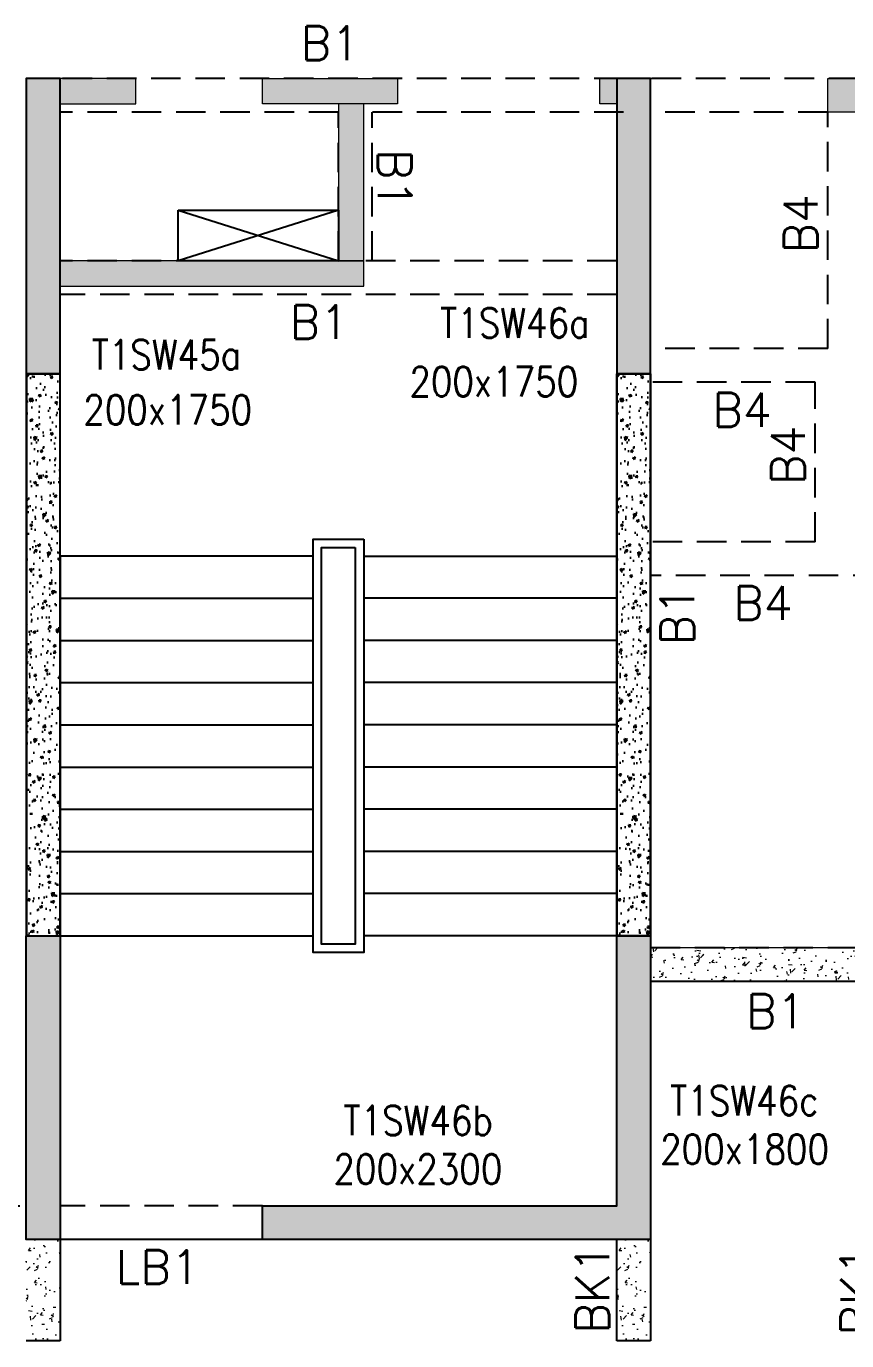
# Model space of a CAD drawing. Header units: millimetres. Extents: x 1078357 to 2594950, y -4969473 to -4636555.
# Drawn here: x 1119753 to 1124616, y -4672421 to -4664632 of the extents above; entities that cross this region are included whole.
import ezdxf

# ---------------------------------------------------------------- set-up
doc = ezdxf.new("R2010")
doc.units = ezdxf.units.MM
doc.linetypes.add('CONTINOUS', pattern=[0])
doc.linetypes.add('HIDDEN', pattern=[0.375, 0.25, -0.125])
for name, color, linetype in [('B-200x300', 212, 'HIDDEN'), ('B-200x650', 241, 'HIDDEN'), ('DC BEAM NO.', 7, 'Continuous'), ('DROP SLAB', 8, 'Continuous'), ('NON STR. RCC WALL', 6, 'Continuous'), ('S-COLUMN_SHEAR WALL', 1, 'Continuous'), ('S-STAIR', 8, 'Continuous')]:
    doc.layers.add(name, color=color, linetype=linetype)
for name, color, linetype, lineweight in [('COL. NO.', 30, 'Continuous', 25), ('COL. SIZE', 7, 'Continuous', 25), ('RCC UPSTAND', 43, 'Continuous', 30), ('S-NON STR RCC WALL', 8, 'Continuous', 0)]:
    doc.layers.add(name, color=color, linetype=linetype, lineweight=lineweight)
doc.styles.add('ROMANS', font='romans.shx', dxfattribs={"width": 0.85})

msp = doc.modelspace()

# ---------------------------------------------------------------- hatches: boundary and pattern name
at = {"layer": 'RCC UPSTAND'}
h = msp.add_hatch(dxfattribs=at)
h.set_pattern_fill('AR-CONC', color=8, scale=20, angle=180)
h.set_pattern_definition([(230, (3656596.72, -7879637.08), (-143.4520365, 12.550427), [15, -165]), (175, (3656596.72, -7879637.08), (27.7502667, -150.438427), [12, -132]), (280.4514445, (3656584.77, -7879636.03), (-115.7017693, -137.887998), [12.7480384, -140.2284224]), (226.1842, (3656596.72, -7879677.08), (-213.448266, 33.103856), [22.5, -247.5]), (276.6356355, (3656578.94, -7879674.32), (-186.932389, -194.82372), [19.122068, -210.342752]), (171.184164, (3656596.72, -7879677.08), (-186.932389, -194.82372), [18, -198]), (201, (3656576.72, -7879667.08), (-119.3814104, 80.523778), [15, -165]), (146, (3656576.72, -7879667.08), (-48.6630664, -145.030009), [12, -132]), (251.4514447, (3656566.77, -7879660.37), (-168.0444753, -64.5062306), [12.748038, -140.2284224]), (217.5, (3656596.723, -7879637.08), (-2.43197106, -66.57877077), [0, -130.4, 0, -134, 0, -132.5]), (187.5, (3656596.72, -7879637.08), (-52.6139075, -78.8823424), [0, -76.4, 0, -127.4, 0, -50.5]), (147.5, (3656641.323, -7879637.08), (-106.7644872, 4.51097435), [0, -50, 0, -156, 0, -207]), (137.5, (3656661.32, -7879637.08), (-116.6372339, -20.0209965), [0, -65, 0, -103.6, 0, -147])])
h.paths.add_polyline_path([(1119953.5, -4670021.2), (1119953.5, -4666691.2), (1119754.1, -4666691.2), (1119754.1, -4670021.2)])
h = msp.add_hatch(dxfattribs=at)
h.set_pattern_fill('AR-CONC', color=8, scale=20, angle=180)
h.set_pattern_definition([(230, (3660096.72, -7879637.08), (-143.4520365, 12.550427), [15, -165]), (175, (3660096.72, -7879637.08), (27.7502667, -150.438427), [12, -132]), (280.4514445, (3660084.77, -7879636.03), (-115.7017693, -137.887998), [12.7480384, -140.2284224]), (226.1842, (3660096.72, -7879677.08), (-213.448266, 33.103856), [22.5, -247.5]), (276.6356355, (3660078.94, -7879674.32), (-186.932389, -194.82372), [19.122068, -210.342752]), (171.184164, (3660096.72, -7879677.08), (-186.932389, -194.82372), [18, -198]), (201, (3660076.72, -7879667.08), (-119.3814104, 80.523778), [15, -165]), (146, (3660076.72, -7879667.08), (-48.6630664, -145.030009), [12, -132]), (251.4514447, (3660066.77, -7879660.37), (-168.0444753, -64.5062306), [12.748038, -140.2284224]), (217.5, (3660096.723, -7879637.08), (-2.43197106, -66.57877077), [0, -130.4, 0, -134, 0, -132.5]), (187.5, (3660096.72, -7879637.08), (-52.6139075, -78.8823424), [0, -76.4, 0, -127.4, 0, -50.5]), (147.5, (3660141.32, -7879637.08), (-106.7644872, 4.51097435), [0, -50, 0, -156, 0, -207]), (137.5, (3660161.32, -7879637.08), (-116.6372339, -20.0209965), [0, -65, 0, -103.6, 0, -147])])
h.paths.add_polyline_path([(1123453.5, -4670021.2), (1123453.5, -4666691.2), (1123254.1, -4666691.2), (1123254.1, -4670021.2)])
at = {"layer": 'S-COLUMN_SHEAR WALL', "lineweight": 25}
h = msp.add_hatch(color=1, dxfattribs=at)
h.dxf.hatch_style = 1
h.paths.add_polyline_path([(1119953.5, -4666691.2), (1119953.5, -4664941.2), (1119753.5, -4664941.2), (1119753.5, -4666691.2), (1119953.5, -4666691.2)], is_closed=False)
h = msp.add_hatch(color=1, dxfattribs=at)
h.dxf.hatch_style = 1
h.paths.add_polyline_path([(1123253.5, -4664941.3), (1123253.5, -4666691.2), (1123453.5, -4666691.2), (1123453.5, -4664941.3), (1123253.5, -4664941.3)], is_closed=False)
h = msp.add_hatch(color=1, dxfattribs=at)
h.dxf.hatch_style = 1
h.paths.add_polyline_path([(1119953.5, -4671821.2), (1119953.5, -4670021.2), (1119753.5, -4670021.2), (1119753.5, -4671821.2)])
h = msp.add_hatch(color=1, dxfattribs=at)
h.dxf.hatch_style = 1
h.paths.add_polyline_path([(1123453.5, -4671821.3), (1123453.5, -4670021.2), (1123253.5, -4670021.2), (1123253.5, -4671621.3), (1121153.5, -4671621.2), (1121153.5, -4671821.2)])
at = {"layer": 'S-NON STR RCC WALL', "ltscale": 700}
h = msp.add_hatch(dxfattribs=at)
h.set_pattern_fill('AR-CONC', color=256)
h.set_pattern_definition([(230, (2262264.84, -9195836.93), (-182.184669, 15.9390855), [19.05, -209.55]), (175, (2262264.84, -9195836.93), (35.2434214, -191.056845), [15.24, -167.640584]), (280.4514447, (2262249.66, -9195835.6), (-146.941247, -175.117752), [16.190009, -178.0902446]), (226.1842, (2262264.84, -9195887.73), (-271.079041, 42.042328), [28.575, -314.325]), (276.6355576, (2262242.25, -9195884.22), (-237.404134, -247.426125), [24.285023, -267.135608]), (171.184151, (2262264.84, -9195887.73), (-237.404134, -247.426125), [22.859967, -251.459732]), (201, (2262239.44, -9195875.03), (-151.6143913, 102.265198), [19.05, -209.55]), (146, (2262239.44, -9195875.03), (-61.802028, -184.187966), [15.24, -167.64]), (251.451445, (2262226.8, -9195866.5), (-213.416419, -81.922769), [16.190009, -178.0899376]), (217.5, (2262264.84, -9195836.93), (-3.08860325, -84.5550389), [0, -165.608, 0, -170.18, 0, -168.275]), (187.5, (2262264.84, -9195836.93), (-66.8196625, -100.1805748), [0, -97.028, 0, -161.798, 0, -64.135]), (147.5, (2262321.48, -9195836.93), (-135.5905952, 5.728744), [0, -63.5, 0, -198.12, 0, -262.89]), (137.5, (2262346.88, -9195836.93), (-148.1291814, -25.426491), [0, -82.55, 0, -131.572, 0, -186.69])])
h.paths.add_polyline_path([(1121953.4, -4665091.2), (1121153.4, -4665091.2), (1121153.4, -4664941.2), (1121953.4, -4664941.2)])
h.paths.add_polyline_path([(1120403.4, -4664941.2), (1119953.4, -4664941.2), (1119953.4, -4665091.2), (1120403.4, -4665091.2)])
h.paths.add_polyline_path([(1121603.3, -4666021.1), (1121753.4, -4666021.1), (1121753.4, -4665091.2), (1121603.3, -4665091.2)])
h.paths.add_polyline_path([(1119953.4, -4666171.2), (1121753.4, -4666171.2), (1121753.4, -4666021.2), (1119953.4, -4666021.2)])
h.paths.add_polyline_path([(1125028.4, -4664943.2), (1124828.4, -4664943.2), (1124828.4, -4667391.2), (1125028.4, -4667391.2)])
h.paths.add_polyline_path([(1123153.4, -4664941.2), (1123253.4, -4664941.2), (1123253.4, -4665091.2), (1123153.4, -4665091.2)])
h.paths.add_polyline_path([(1124503.4, -4664941.2), (1124828.4, -4664941.2), (1124828.4, -4665141.2), (1124503.4, -4665141.2)])
at = {"layer": 'S-NON STR RCC WALL'}
h = msp.add_hatch(dxfattribs=at)
h.set_pattern_fill('AR-CONC', color=256)
h.set_pattern_definition([(50, (-7427266.42, 32898747.06), (182.184669, -15.93908554), [19.05, -209.55]), (355, (-7427266.42, 32898747.06), (-35.2434214, 191.0568452), [15.24, -167.6405842]), (100.4514447, (-7427251.23, 32898745.74), (146.9412471, 175.1177519), [16.1900088, -178.0902446]), (46.1842, (-7427266.42, 32898797.86), (271.0790409, -42.0423279), [28.575, -314.325]), (96.6355576, (-7427243.83, 32898794.36), (237.404134, 247.4261246), [24.2850231, -267.1356082]), (351.1841512, (-7427266.42, 32898797.86), (237.404134, 247.4261246), [22.859967, -251.459732]), (21, (-7427241.02, 32898785.16), (151.61439127, -102.2651982), [19.05, -209.55]), (326, (-7427241.02, 32898785.16), (61.80202835, 184.1879661), [15.24, -167.64]), (71.451445, (-7427228.38, 32898776.64), (213.4164193, 81.9227689), [16.1900088, -178.0899376]), (37.5, (-7427266.416, 32898747.063), (3.08860325, 84.55503887), [0, -165.608, 0, -170.18, 0, -168.275]), (7.5, (-7427266.42, 32898747.06), (66.8196625, 100.18057482), [0, -97.028, 0, -161.798, 0, -64.135]), (327.5, (-7427323.06, 32898747.06), (135.59059517, -5.72874399), [0, -63.5, 0, -198.12, 0, -262.89]), (317.5, (-7427348.46, 32898747.06), (148.1291814, 25.42649103), [0, -82.55, 0, -131.572, 0, -186.69])])
h.paths.add_polyline_path([(1124828.3, -4671041.1), (1124828.3, -4671041.1), (1124828.3, -4670291.1), (1123453.3, -4670291.1), (1123453.4, -4670091.2), (1124828.3, -4670091.2)])
h = msp.add_hatch(dxfattribs=at)
h.set_pattern_fill('AR-CONC', color=256, angle=180)
h.set_pattern_definition([(50, (-8510418.94, 37567286.15), (182.184669, -15.93908554), [19.05, -209.55]), (355, (-8510418.94, 37567286.15), (-35.2434214, 191.0568452), [15.24, -167.6405842]), (100.4514447, (-8510403.76, 37567284.82), (146.9412471, 175.1177519), [16.1900088, -178.0902446]), (46.1842, (-8510418.94, 37567336.95), (271.0790409, -42.0423279), [28.575, -314.325]), (96.6355576, (-8510396.35, 37567333.45), (237.404134, 247.4261246), [24.2850231, -267.1356082]), (351.1841512, (-8510418.94, 37567336.95), (237.404134, 247.4261246), [22.859967, -251.459732]), (21, (-8510393.54, 37567324.25), (151.61439127, -102.2651982), [19.05, -209.55]), (326, (-8510393.54, 37567324.25), (61.80202835, 184.1879661), [15.24, -167.64]), (71.451445, (-8510380.9, 37567315.73), (213.4164193, 81.9227689), [16.1900088, -178.0899376]), (37.5, (-8510418.94, 37567286.15), (3.08860325, 84.55503887), [0, -165.608, 0, -170.18, 0, -168.275]), (7.5, (-8510418.94, 37567286.15), (66.81966251, 100.18057482), [0, -97.028, 0, -161.798, 0, -64.135]), (327.5, (-8510475.58, 37567286.15), (135.59059517, -5.72874399), [0, -63.5, 0, -198.12, 0, -262.89]), (317.5, (-8510500.98, 37567286.15), (148.1291814, 25.42649103), [0, -82.55, 0, -131.572, 0, -186.69])])
h.paths.add_polyline_path([(1119953.3, -4671821.1), (1119753.3, -4671821.1), (1119753.3, -4672421.1), (1119953.3, -4672421.1), (1119953.3, -4672421.1), (1119953.3, -4671821.2)], is_closed=False)
h = msp.add_hatch(dxfattribs=at)
h.set_pattern_fill('AR-CONC', color=256, angle=180)
h.set_pattern_definition([(50, (-8506918.94, 37567286.15), (182.184669, -15.93908554), [19.05, -209.55]), (355, (-8506918.94, 37567286.15), (-35.2434214, 191.0568452), [15.24, -167.6405842]), (100.4514447, (-8506903.76, 37567284.82), (146.9412471, 175.1177519), [16.1900088, -178.0902446]), (46.1842, (-8506918.94, 37567336.95), (271.0790409, -42.0423279), [28.575, -314.325]), (96.6355576, (-8506896.35, 37567333.45), (237.404134, 247.4261246), [24.2850231, -267.1356082]), (351.1841512, (-8506918.94, 37567336.95), (237.404134, 247.4261246), [22.859967, -251.459732]), (21, (-8506893.54, 37567324.25), (151.61439127, -102.2651982), [19.05, -209.55]), (326, (-8506893.54, 37567324.25), (61.80202835, 184.1879661), [15.24, -167.64]), (71.451445, (-8506880.9, 37567315.73), (213.4164193, 81.9227689), [16.1900088, -178.0899376]), (37.5, (-8506918.94, 37567286.15), (3.08860325, 84.55503887), [0, -165.608, 0, -170.18, 0, -168.275]), (7.5, (-8506918.94, 37567286.15), (66.81966251, 100.18057482), [0, -97.028, 0, -161.798, 0, -64.135]), (327.5, (-8506975.58, 37567286.15), (135.59059517, -5.72874399), [0, -63.5, 0, -198.12, 0, -262.89]), (317.5, (-8507000.98, 37567286.15), (148.1291814, 25.42649103), [0, -82.55, 0, -131.572, 0, -186.69])])
h.paths.add_polyline_path([(1123453.3, -4671821.1), (1123253.3, -4671821.1), (1123253.3, -4672421.1), (1123453.3, -4672421.1), (1123453.3, -4672421.1), (1123453.3, -4671821.2)], is_closed=False)

# ---------------------------------------------------------------- linework, layer by layer
at = {"layer": 'B-200x300', "linetype": 'HIDDEN', "ltscale": 700}
for p, q in [((1124503.3, -4666541.1, 0), (1124503.3, -4665141.2, 0)), ((1124503.3, -4666541.1, 0), (1123453.3, -4666541.1, 0)), ((1124428.3, -4666741.1, 0), (1123453.3, -4666741.1, 0)), ((1124428.3, -4667686.1, 0), (1124428.3, -4666741.1, 0)), ((1124428.3, -4667686.1, 0), (1123453.3, -4667686.1, 0)), ((1124828.3, -4667886.1, 0), (1123453.3, -4667886.1, 0))]:
    msp.add_line(p, q, dxfattribs=at)
at = {"layer": 'B-200x650', "linetype": 'HIDDEN', "ltscale": 700}
for p, q in [((1123293.3, -4664941.1, 0), (1119953.3, -4664941.1, 0)), ((1130722.1, -4664941.2, 0), (1123453.3, -4664941.2, 0)), ((1121603.3, -4665141.1, 0), (1119953.3, -4665141.1, 0)), ((1121603.3, -4666021.2, 0), (1121603.3, -4665141.1, 0)), ((1123293.3, -4665141.1, 0), (1121753.3, -4665141.1, 0)), ((1121803.3, -4666021.2, 0), (1121803.3, -4665141.1, 0)), ((1124503.3, -4665141.2, 0), (1123453.3, -4665141.2, 0)), ((1121603.3, -4666021.2, 0), (1119953.3, -4666021.2, 0)), ((1123253.3, -4666021.2, 0), (1121753.3, -4666021.2, 0)), ((1123253.3, -4666221.2, 0), (1119953.3, -4666221.2, 0)), ((1123453.3, -4670091.1, 0), (1124828.3, -4670091.1, 0)), ((1117178.2, -4671621.2, 0), (1119753.5, -4671621.2, 0)), ((1121153.3, -4671621.1, 0), (1119953.3, -4671621.1, 0))]:
    msp.add_line(p, q, dxfattribs=at)
at = {"layer": 'B-200x650', "linetype": 'CONTINOUS', "ltscale": 700}
for p, q in [((1123453.3, -4670291.1, 0), (1124828.3, -4670291.1, 0)), ((1121153.3, -4671821.1, 0), (1119953.3, -4671821.1, 0)), ((1119953.3, -4671821.2, 0), (1119953.3, -4672421.2, 0)), ((1123253.3, -4672421.2, 0), (1123253.3, -4671821.2, 0)), ((1123453.3, -4671821.2, 0), (1123453.3, -4672421.2, 0)), ((1119953.3, -4672421.2, 0), (1119753.3, -4672421.2, 0)), ((1123453.3, -4672421.2, 0), (1123253.3, -4672421.2, 0))]:
    msp.add_line(p, q, dxfattribs=at)
at = {"layer": 'B-200x650', "linetype": 'Continuous', "ltscale": 700, "elevation": 0}
for points in [[(1119953.5, -4666691.2), (1119753.5, -4666691.2), (1119753.5, -4670021.2), (1119953.5, -4670021.2)], [(1123253.5, -4666691.2), (1123453.5, -4666691.2), (1123453.5, -4670021.2), (1123253.5, -4670021.2)]]:
    msp.add_lwpolyline(points, close=True, dxfattribs=at)
at = {"layer": 'DROP SLAB', "color": 3, "linetype": 'CONTINOUS', "ltscale": 500}
for p, q in [((1120653.3, -4665721.1, 0), (1121603.3, -4666021.1, 0)), ((1121603.3, -4665721.1, 0), (1120653.4, -4666021.1, 0))]:
    msp.add_line(p, q, dxfattribs=at)
at = {"layer": 'DROP SLAB', "color": 3, "linetype": 'CONTINOUS', "ltscale": 500, "elevation": 0}
msp.add_lwpolyline([(1120653.3, -4665721.1), (1121603.3, -4665721.1), (1121603.3, -4666021.2), (1120653.3, -4666021.2)], close=True, dxfattribs=at)
at = {"layer": 'NON STR. RCC WALL', "elevation": 0}
for points in [[(1119953.3, -4670021.2), (1119953.5, -4666691.2), (1119754.1, -4666691.2), (1119753.8, -4670021.2)], [(1123453.3, -4670021.2), (1123453.5, -4666691.2), (1123254.1, -4666691.2), (1123253.8, -4670021.2)]]:
    msp.add_lwpolyline(points, close=True, dxfattribs=at)
at = {"layer": 'S-COLUMN_SHEAR WALL', "color": 1, "lineweight": 25}
msp.add_line((1119753.5, -4666691.2, 0), (1119953.5, -4666691.2, 0), dxfattribs=at)
at = {"layer": 'S-COLUMN_SHEAR WALL', "color": 1, "lineweight": 25, "elevation": 0}
msp.add_lwpolyline([(1119953.5, -4666691.2), (1119953.5, -4664941.2), (1119753.5, -4664941.2), (1119753.5, -4666691.2)], close=True, dxfattribs=at)
for points in [[(1123253.5, -4664941.3), (1123253.5, -4666691.2), (1123453.5, -4666691.2), (1123453.5, -4664941.3), (1123253.5, -4664941.3)], [(1119953.5, -4670021.2), (1119953.5, -4671821.2), (1119753.5, -4671821.2), (1119753.5, -4670021.2), (1119953.5, -4670021.2)], [(1123453.5, -4670021.2), (1123453.5, -4671821.3), (1121153.5, -4671821.2), (1121153.5, -4671621.2), (1123253.5, -4671621.3), (1123253.5, -4670021.2), (1123453.5, -4670021.2)]]:
    msp.add_lwpolyline(points, dxfattribs=at)
at = {"layer": 'S-NON STR RCC WALL', "elevation": 0}
for points in [[(1120403.4, -4664941.2), (1119953.4, -4664941.2), (1119953.4, -4665091.2), (1120403.4, -4665091.2)], [(1121953.4, -4665091.2), (1121153.4, -4665091.2), (1121153.4, -4664941.2), (1121953.4, -4664941.2)], [(1123153.4, -4664941.2), (1123253.4, -4664941.2), (1123253.4, -4665091.2), (1123153.4, -4665091.2)], [(1124503.4, -4664941.2), (1124828.4, -4664941.2), (1124828.4, -4665141.2), (1124503.4, -4665141.2)], [(1121603.3, -4666021.1), (1121753.4, -4666021.1), (1121753.4, -4665091.2), (1121603.3, -4665091.2)], [(1119953.4, -4666171.2), (1121753.4, -4666171.2), (1121753.4, -4666021.2), (1119953.4, -4666021.2)], [(1124828.3, -4670291.1), (1124828.3, -4670291.1), (1124828.3, -4670291.1), (1123453.3, -4670291.1), (1123453.3, -4670091.2), (1124828.3, -4670091.2)]]:
    msp.add_lwpolyline(points, close=True, dxfattribs=at)
at = {"layer": 'S-STAIR', "elevation": 0}
for points in [[(1121753.3, -4667671.2), (1121753.3, -4670121.2), (1121453.3, -4670121.2), (1121453.3, -4667671.2)], [(1121703.3, -4667721.2), (1121703.3, -4670071.2), (1121503.3, -4670071.2), (1121503.3, -4667721.2)]]:
    msp.add_lwpolyline(points, close=True, dxfattribs=at)
for points in [[(1121453.3, -4667771.2), (1119953.3, -4667771.2)], [(1119953.3, -4667771.2), (1119953.3, -4670021.2), (1121453.3, -4670021.2)], [(1121753.3, -4667771.2), (1123253.3, -4667771.2)], [(1123253.3, -4667771.2), (1123253.3, -4670021.2), (1121753.3, -4670021.2)], [(1119953.3, -4668021.2), (1121453.3, -4668021.2)], [(1123253.3, -4668021.2), (1121753.3, -4668021.2)], [(1119953.3, -4668271.2), (1121453.3, -4668271.2)], [(1123253.3, -4668271.2), (1121753.3, -4668271.2)], [(1119953.3, -4668521.2), (1121453.3, -4668521.2)], [(1123253.3, -4668521.2), (1121753.3, -4668521.2)], [(1119953.3, -4668771.2), (1121453.3, -4668771.2)], [(1123253.3, -4668771.2), (1121753.3, -4668771.2)], [(1119953.3, -4669021.2), (1121453.3, -4669021.2)], [(1123253.3, -4669021.2), (1121753.3, -4669021.2)], [(1119953.3, -4669271.2), (1121453.3, -4669271.2)], [(1123253.3, -4669271.2), (1121753.3, -4669271.2)], [(1119953.3, -4669521.2), (1121453.3, -4669521.2)], [(1123253.3, -4669521.2), (1121753.3, -4669521.2)], [(1119953.3, -4669771.2), (1121453.3, -4669771.2)], [(1123253.3, -4669771.2), (1121753.3, -4669771.2)]]:
    msp.add_lwpolyline(points, dxfattribs=at)

# ---------------------------------------------------------------- texts
at = {"layer": 'B-200x300', "linetype": 'HIDDEN', "ltscale": 500, "style": 'ROMANS'}
for rotation, p in [(89.99906, (1124442.3, -4665977.7, -2.7)), (359.99906, (1123819.7, -4667004.6, -2.7)), (89.99906, (1124367.3, -4667350.1, -2.7)), (359.99906, (1123943.5, -4668149.6, -2.7))]:
    msp.add_text('B4', height=200, rotation=rotation, dxfattribs=at).set_placement(p)
at = {"layer": 'B-200x650', "linetype": 'HIDDEN', "ltscale": 500, "style": 'ROMANS'}
for rotation, p in [(359.99906, (1121379.5, -4664831.5, -2.7)), (359.99906, (1121313.8, -4666484.7, -2.7)), (0.00094, (1124020.2, -4670568, -2.7))]:
    msp.add_text('B1', height=200, rotation=rotation, dxfattribs=at).set_placement(p)
at = {"layer": 'B-200x650', "linetype": 'HIDDEN', "ltscale": 700, "style": 'ROMANS'}
msp.add_text('B1', height=200, rotation=269.99906, dxfattribs=at).set_placement((1121837.2, -4665359.6, -2.7))
at = {"layer": 'B-200x650', "linetype": 'Continuous', "ltscale": 700, "style": 'ROMANS'}
msp.add_text('B1', height=200, rotation=89.99906, dxfattribs=at).set_placement((1123711.3, -4668300.6, -2.7))
at = {"layer": 'B-200x650', "linetype": 'CONTINOUS', "ltscale": 700, "style": 'ROMANS'}
for p in [(1123208.7, -4672378.4, 50), (1124778.9, -4672390.8, 50)]:
    msp.add_text('BK1', height=200, rotation=90, dxfattribs=at).set_placement(p)
at = {"layer": 'COL. NO.', "linetype": 'Continuous', "style": 'ROMANS', "width": 0.85}
for s, p in [('T1SW46a', (1122205.7, -4666477.1, -320.4)), ('T1SW45a', (1120140.7, -4666664.9, -320.4)), ('T1SW46c', (1123569.3, -4671085.8, -320.4)), ('T1SW46b', (1121633, -4671203.4, -320.4))]:
    msp.add_text(s, height=175, dxfattribs=at).set_placement(p)
at = {"layer": 'COL. SIZE', "linetype": 'Continuous', "style": 'ROMANS', "width": 0.85}
for s, p in [('200x1750', (1122024, -4666824.8, -320.4)), ('200x1750', (1120091.6, -4666992.1, -320.4)), ('200x1800', (1123510.1, -4671373.8, -320.4)), ('200x2300', (1121573.9, -4671491.4, -320.4))]:
    msp.add_text(s, height=175, dxfattribs=at).set_placement(p)
at = {"layer": 'DC BEAM NO.', "linetype": 'HIDDEN', "ltscale": 500, "style": 'ROMANS'}
msp.add_text('LB1', height=200, rotation=359.99906, dxfattribs=at).set_placement((1120284.3, -4672084.6, -2.7))

doc.saveas('drawing.dxf')
